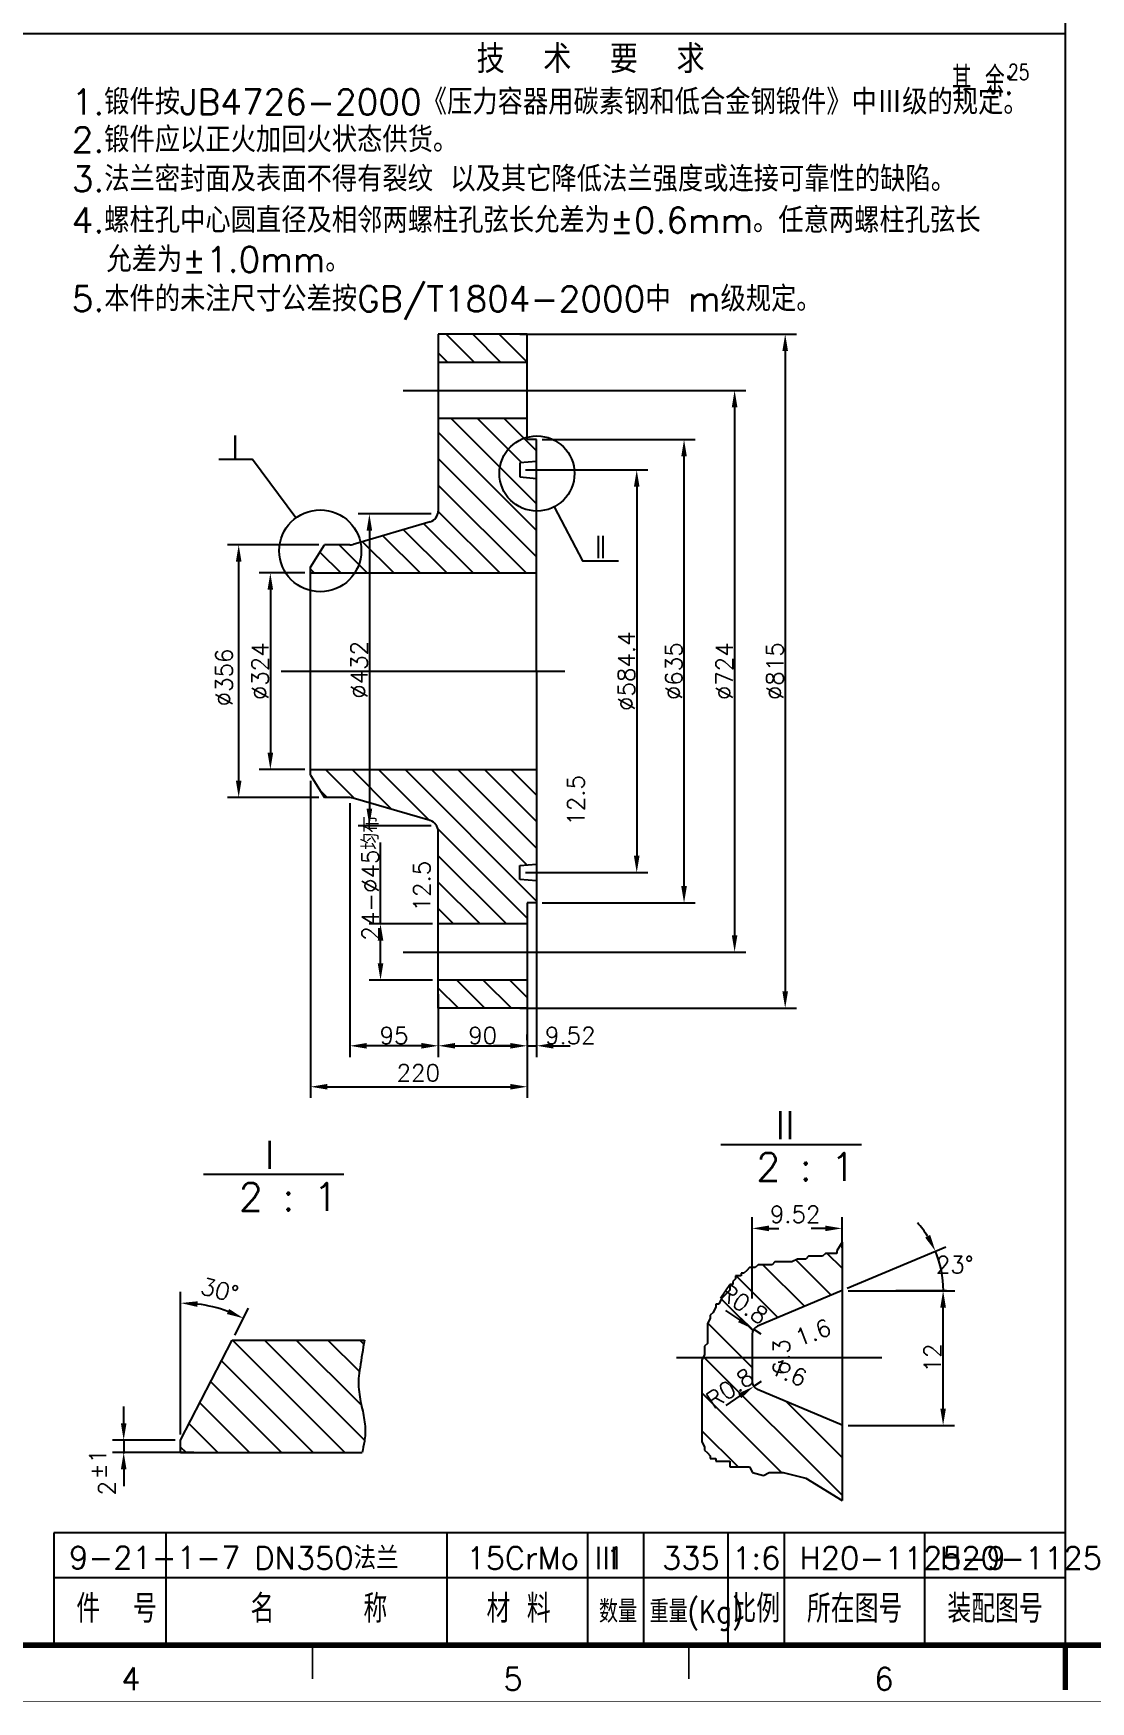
# Model space of a CAD drawing. Extents: x 49444 to 186655, y 41039 to 60167.
# Drawn here: x 177286 to 180108, y 47300 to 51755 of the extents above; entities that cross this region are included whole.
import ezdxf
from ezdxf.enums import TextEntityAlignment as Align

# ---------------------------------------------------------------- set-up
doc = ezdxf.new("R2010")
doc.units = 0
doc.header["$LTSCALE"] = 60
doc.header["$MEASUREMENT"] = 0
doc.header["$PDMODE"] = 3
doc.header["$PDSIZE"] = 0.001
doc.layers.get('0').update_dxf_attribs({"linetype": 'CONTINUOUS'})
doc.layers.get('DEFPOINTS').update_dxf_attribs({"linetype": 'CONTINUOUS'})
doc.styles.get("Standard").update_dxf_attribs({"font": 'txt_l', "bigfont": 'hztxt_l'})
doc.dimstyles.get("Standard").update_dxf_attribs({"dimtxt": 0.18, "dimasz": 0.18, "dimexe": 0.18, "dimexo": 0.0625, "dimgap": 0.09, "dimtad": 0, "dimtih": 1, "dimtoh": 1, "dimdec": 4, "dimzin": 0, "dimdsep": 46, "dimtxsty": 'Standard', "dimcen": 0.09, "dimadec": 0, "dimazin": 0, "dimtfac": 1, "dimtdec": 4, "dimtofl": 0, "dimtmove": 0, "dimatfit": 3, "dimfxl": 0, "dimtolj": 1, "dimtzin": 0, "dimarcsym": 0})
doc.dimstyles.new('STANDARD$0', dxfattribs={"dimtxt": 3, "dimasz": 3, "dimexe": 2, "dimexo": 1, "dimgap": 0.5, "dimtad": 1, "dimdec": 0, "dimzin": 0, "dimdsep": 46, "dimtxsty": 'Standard', "dimcen": 1, "dimclrd": 256, "dimclre": 256, "dimclrt": 256, "dimadec": 0, "dimazin": 0, "dimtfac": 1.5, "dimtdec": 3, "dimtix": 1, "dimtmove": 0, "dimatfit": 2, "dimfxl": 0, "dimtolj": 1, "dimarcsym": 0})

# ---------------------------------------------------------------- blocks, each defined once
blk = doc.blocks.new('*D501')
at = {"lineweight": -2}
for p, q in [((178010.1, 50314.3), (177888.2, 50314.3)), ((177918.2, 50269.3), (177918.2, 49834.3)), ((178010.1, 49789.3), (177888.2, 49789.3))]:
    blk.add_line(p, q, dxfattribs=at)
for points in [[(177910.7, 50269.3), (177925.7, 50269.3), (177918.2, 50314.3)], [(177910.7, 49834.3), (177925.7, 49834.3), (177918.2, 49789.3)]]:
    blk.add_solid(points)
at = {"layer": 'DEFPOINTS', "color": 0}
for p in [(178025.1, 50314.3), (177918.2, 49789.3), (178025.1, 49789.3)]:
    blk.add_point(p, dxfattribs=at)
at = {"insert": (177890.9, 50051.8), "char_height": 45, "attachment_point": 5, "rotation": 90}
blk.add_mtext('\\A1;%%C324', dxfattribs=at)
blk = doc.blocks.new('*D502')
at = {"lineweight": -2}
for p, q in [((178599, 50589.5), (178926.2, 50589.5)), ((178896.2, 50544.5), (178896.2, 49559)), ((178599, 49514), (178926.2, 49514))]:
    blk.add_line(p, q, dxfattribs=at)
for points in [[(178888.7, 50544.5), (178903.7, 50544.5), (178896.2, 50589.5)], [(178888.7, 49559), (178903.7, 49559), (178896.2, 49514)]]:
    blk.add_solid(points)
at = {"layer": 'DEFPOINTS', "color": 0}
for p in [(178584, 50589.5), (178584, 49514), (178896.2, 49514)]:
    blk.add_point(p, dxfattribs=at)
at = {"insert": (178868.8, 50051.8), "char_height": 45, "attachment_point": 5, "rotation": 90}
blk.add_mtext('\\A1;%%c584.4', dxfattribs=at)
blk = doc.blocks.new('*D503')
at = {"lineweight": -2}
for p, q in [((178643.9, 50670.5), (179052.5, 50670.5)), ((179022.5, 49478), (179022.5, 50625.5)), ((178643.9, 49433), (179052.5, 49433))]:
    blk.add_line(p, q, dxfattribs=at)
for points in [[(179015, 50625.5), (179030, 50625.5), (179022.5, 50670.5)], [(179015, 49478), (179030, 49478), (179022.5, 49433)]]:
    blk.add_solid(points)
at = {"layer": 'DEFPOINTS', "color": 0}
for p in [(178628.9, 50670.5), (179022.5, 50670.5), (178628.9, 49433)]:
    blk.add_point(p, dxfattribs=at)
at = {"insert": (178995.1, 50051.8), "char_height": 45, "attachment_point": 5, "rotation": 90}
blk.add_mtext('\\A1;%%C635', dxfattribs=at)
blk = doc.blocks.new('*D504')
at = {"lineweight": -2}
for p, q in [((178651.4, 50801.8), (179187.5, 50801.8)), ((179157.5, 50756.8), (179157.5, 49346.8)), ((178651.4, 49301.8), (179187.5, 49301.8))]:
    blk.add_line(p, q, dxfattribs=at)
for points in [[(179150, 50756.8), (179165, 50756.8), (179157.5, 50801.8)], [(179150, 49346.8), (179165, 49346.8), (179157.5, 49301.8)]]:
    blk.add_solid(points)
at = {"layer": 'DEFPOINTS', "color": 0}
for p in [(178636.4, 50801.8), (178636.4, 49301.8), (179157.5, 49301.8)]:
    blk.add_point(p, dxfattribs=at)
at = {"insert": (179130.1, 50051.8), "char_height": 45, "attachment_point": 5, "rotation": 90}
blk.add_mtext('\\A1;%%C724', dxfattribs=at)
blk = doc.blocks.new('*D505')
at = {"lineweight": -2}
for p, q in [((178583.9, 50951.8), (179322.5, 50951.8)), ((179292.5, 50906.8), (179292.5, 49196.8)), ((178583.9, 49151.8), (179322.5, 49151.8))]:
    blk.add_line(p, q, dxfattribs=at)
for points in [[(179285, 50906.8), (179300, 50906.8), (179292.5, 50951.8)], [(179285, 49196.8), (179300, 49196.8), (179292.5, 49151.8)]]:
    blk.add_solid(points)
at = {"layer": 'DEFPOINTS', "color": 0}
for p in [(178568.9, 50951.8), (178568.9, 49151.8), (179292.5, 49151.8)]:
    blk.add_point(p, dxfattribs=at)
at = {"insert": (179265.1, 50051.8), "char_height": 45, "attachment_point": 5, "rotation": 90}
blk.add_mtext('\\A1;%%C815', dxfattribs=at)
blk = doc.blocks.new('*D490')
at = {"color": 0, "lineweight": -2}
for p, q in [((179171, 48319.4), (179133.7, 48344.6)), ((179228.2, 48280.8), (179208.3, 48294.2))]:
    blk.add_line(p, q, dxfattribs=at)
at = {"color": 0}
blk.add_solid([(179175.2, 48325.6), (179166.8, 48313.2), (179208.3, 48294.2)], dxfattribs=at)
at = {"layer": 'DEFPOINTS', "color": 0}
for p in [(179208.3, 48294.2), (179228.2, 48280.8)]:
    blk.add_point(p, dxfattribs=at)
at = {"color": 0, "insert": (179182.5, 48361.6), "char_height": 45, "attachment_point": 5, "rotation": 325.964}
blk.add_mtext('\\A1;R0.8', dxfattribs=at)
blk = doc.blocks.new('*D491')
at = {"lineweight": -2}
for p, q in [((179204.2, 48376.6), (179204.2, 48593.7)), ((179444.2, 48511.6), (179444.2, 48593.7)), ((179249.2, 48563.7), (179275.8, 48563.7)), ((179399.2, 48563.7), (179362.1, 48563.7))]:
    blk.add_line(p, q, dxfattribs=at)
for points in [[(179249.2, 48571.2), (179249.2, 48556.2), (179204.2, 48563.7)], [(179399.2, 48571.2), (179399.2, 48556.2), (179444.2, 48563.7)]]:
    blk.add_solid(points)
at = {"layer": 'DEFPOINTS', "color": 0}
for p in [(179204.2, 48563.7), (179444.2, 48496.6), (179204.2, 48361.6)]:
    blk.add_point(p, dxfattribs=at)
at = {"insert": (179319, 48563.7), "char_height": 45, "attachment_point": 5}
blk.add_mtext('\\A1;9.52\\P ', dxfattribs=at)
blk = doc.blocks.new('*D492')
at = {"color": 0, "lineweight": -2}
for p, q in [((179228.2, 48154.8), (179208.3, 48141.4)), ((179171, 48116.2), (179133.7, 48091))]:
    blk.add_line(p, q, dxfattribs=at)
at = {"color": 0}
blk.add_solid([(179166.8, 48122.4), (179175.2, 48110), (179208.3, 48141.4)], dxfattribs=at)
at = {"layer": 'DEFPOINTS', "color": 0}
for p in [(179208.3, 48141.4), (179228.2, 48154.8)]:
    blk.add_point(p, dxfattribs=at)
at = {"color": 0, "insert": (179145, 48136.6), "char_height": 45, "attachment_point": 5, "rotation": 34.036}
blk.add_mtext('\\A1;R0.8', dxfattribs=at)
blk = doc.blocks.new('*D493')
at = {"lineweight": -2}
for p, q in [((179461, 48397.3), (179744, 48397.3)), ((179714, 48082.6), (179714, 48352.3)), ((179461, 48037.6), (179744, 48037.6))]:
    blk.add_line(p, q, dxfattribs=at)
for points in [[(179706.5, 48352.3), (179721.5, 48352.3), (179714, 48397.3)], [(179706.5, 48082.6), (179721.5, 48082.6), (179714, 48037.6)]]:
    blk.add_solid(points)
at = {"layer": 'DEFPOINTS', "color": 0}
for p in [(179446, 48397.3), (179714, 48397.3), (179446, 48037.6)]:
    blk.add_point(p, dxfattribs=at)
at = {"insert": (179685.4, 48217.8), "char_height": 45, "attachment_point": 5, "rotation": 90}
blk.add_mtext('\\A1;12', dxfattribs=at)
blk = doc.blocks.new('*D508')
at = {"lineweight": -2}
for p, q in [((178628.9, 49474.3), (178628.9, 49021.4)), ((178603.6, 49189.3), (178603.6, 49021.4)), ((178558.6, 49051.4), (178513.6, 49051.4)), ((178603.6, 49051.4), (178628.9, 49051.4)), ((178673.9, 49051.4), (178718.9, 49051.4))]:
    blk.add_line(p, q, dxfattribs=at)
for points in [[(178558.6, 49058.9), (178558.6, 49043.9), (178603.6, 49051.4)], [(178673.9, 49058.9), (178673.9, 49043.9), (178628.9, 49051.4)]]:
    blk.add_solid(points)
at = {"layer": 'DEFPOINTS', "color": 0}
for p in [(178628.9, 49489.3), (178603.6, 49204.3), (178628.9, 49051.4)]:
    blk.add_point(p, dxfattribs=at)
at = {"insert": (178718.9, 49078.8), "char_height": 45, "attachment_point": 5}
blk.add_mtext('\\A1;9.52', dxfattribs=at)
blk = doc.blocks.new('*D509')
at = {"lineweight": -2}
for p, q in [((178366.4, 49189.3), (178366.4, 49021.4)), ((178603.6, 49066.4), (178603.6, 49081.4)), ((178411.4, 49051.4), (178558.6, 49051.4))]:
    blk.add_line(p, q, dxfattribs=at)
for points in [[(178411.4, 49058.9), (178411.4, 49043.9), (178366.4, 49051.4)], [(178558.6, 49058.9), (178558.6, 49043.9), (178603.6, 49051.4)]]:
    blk.add_solid(points)
at = {"layer": 'DEFPOINTS', "color": 0}
for p in [(178366.4, 49204.3), (178603.6, 49051.4), (178603.6, 49051.4)]:
    blk.add_point(p, dxfattribs=at)
at = {"insert": (178485, 49078.8), "char_height": 45, "attachment_point": 5}
blk.add_mtext('\\A1;90', dxfattribs=at)
blk = doc.blocks.new('*D511')
at = {"lineweight": -2}
for p, q in [((178130.5, 49699.3), (178130.5, 49021.4)), ((178366.4, 49074.8), (178366.4, 49021.4)), ((178321.4, 49051.4), (178175.5, 49051.4))]:
    blk.add_line(p, q, dxfattribs=at)
for points in [[(178175.5, 49058.9), (178175.5, 49043.9), (178130.5, 49051.4)], [(178321.4, 49058.9), (178321.4, 49043.9), (178366.4, 49051.4)]]:
    blk.add_solid(points)
at = {"layer": 'DEFPOINTS', "color": 0}
for p in [(178130.5, 49714.3), (178366.4, 49089.8), (178130.5, 49051.4)]:
    blk.add_point(p, dxfattribs=at)
at = {"insert": (178248.5, 49078.8), "char_height": 45, "attachment_point": 5}
blk.add_mtext('\\A1;95', dxfattribs=at)
blk = doc.blocks.new('*D506')
at = {"lineweight": -2}
for p, q in [((178347.6, 50471.8), (178152.6, 50471.8)), ((178182.6, 50426.8), (178182.6, 49684.3)), ((178347.6, 49639.3), (178152.6, 49639.3))]:
    blk.add_line(p, q, dxfattribs=at)
for points in [[(178175.1, 50426.8), (178190.1, 50426.8), (178182.6, 50471.8)], [(178175.1, 49684.3), (178190.1, 49684.3), (178182.6, 49639.3)]]:
    blk.add_solid(points)
at = {"layer": 'DEFPOINTS', "color": 0}
for p in [(178362.6, 50471.8), (178182.6, 49639.3), (178362.6, 49639.3)]:
    blk.add_point(p, dxfattribs=at)
at = {"insert": (178155.2, 50055.5), "char_height": 45, "attachment_point": 5, "rotation": 90}
blk.add_mtext('\\A1;%%C432', dxfattribs=at)
blk = doc.blocks.new('*D512')
at = {"lineweight": -2}
for p, q in [((178351.4, 49376.8), (178182.3, 49376.8)), ((178212.3, 49271.8), (178212.3, 49331.8)), ((178351.4, 49226.8), (178182.3, 49226.8))]:
    blk.add_line(p, q, dxfattribs=at)
for points in [[(178204.8, 49331.8), (178219.8, 49331.8), (178212.3, 49376.8)], [(178204.8, 49271.8), (178219.8, 49271.8), (178212.3, 49226.8)]]:
    blk.add_solid(points)
at = {"layer": 'DEFPOINTS', "color": 0}
for p in [(178212.3, 49376.8), (178366.4, 49376.8), (178366.4, 49226.8)]:
    blk.add_point(p, dxfattribs=at)
at = {"insert": (178185.2, 49498.9), "char_height": 45, "attachment_point": 5, "rotation": 90}
blk.add_mtext('\\A1;24-%%c45均布', dxfattribs=at)
blk = doc.blocks.new('*X4')
at = {"color": 0}
for p, q in [((1770.92, 130.43), (1771.88, 131.4)), ((1770.92, 124.77), (1776.03, 129.89)), ((1770.92, 119.12), (1779.77, 127.97)), ((1770.92, 113.46), (1783.5, 126.04)), ((1770.92, 107.8), (1787.24, 124.12)), ((1770.92, 102.15), (1790.92, 122.15)), ((1773.09, 98.66), (1790.92, 116.49)), ((1779.32, 99.23), (1790.92, 110.83)), ((1785.32, 99.58), (1790.92, 105.18)), ((1790.2, 98.8), (1790.92, 99.52))]:
    blk.add_line(p, q, dxfattribs=at)
blk = doc.blocks.new('*D488')
at = {"lineweight": -2}
for p, q in [((177526.8, 48043.1), (177526.8, 48088.1)), ((177663.7, 47998.1), (177496.8, 47998.1)), ((177526.8, 47998.1), (177526.8, 47965.2)), ((177714.4, 47965.2), (177496.8, 47965.2)), ((177526.8, 47920.2), (177526.8, 47875.2))]:
    blk.add_line(p, q, dxfattribs=at)
for points in [[(177519.3, 48043.1), (177534.3, 48043.1), (177526.8, 47998.1)], [(177519.3, 47920.2), (177534.3, 47920.2), (177526.8, 47965.2)]]:
    blk.add_solid(points)
at = {"layer": 'DEFPOINTS', "color": 0}
for p in [(177678.7, 47998.1), (177526.8, 47965.2), (177729.4, 47965.2)]:
    blk.add_point(p, dxfattribs=at)
at = {"insert": (177481.8, 47869.7), "char_height": 45, "attachment_point": 5, "rotation": 90}
blk.add_mtext('\\A1;2', dxfattribs=at)
blk = doc.blocks.new('*D489')
at = {"color": 0, "lineweight": -2}
for p, q in [((177678.7, 48013.1), (177678.7, 48394.3)), ((177823.1, 48278.6), (177860, 48350.3))]:
    blk.add_line(p, q, dxfattribs=at)
blk.add_arc((177678.7, 47998.1), 366.2, 69.809, 82.9551, dxfattribs=at)
at = {"color": 0}
for points in [[(177723.2, 48354), (177724.1, 48369), (177678.7, 48364.3)], [(177808.1, 48348.6), (177802.1, 48334.9), (177846.3, 48323.7)]]:
    blk.add_solid(points, dxfattribs=at)
at = {"layer": 'DEFPOINTS', "color": 0}
for p in [(177736.5, 48359.7), (177816.2, 48265.3), (177678.7, 47998.1), (177678.7, 47998.1), (177678.7, 47965.2)]:
    blk.add_point(p, dxfattribs=at)
at = {"color": 0, "insert": (177783, 48398.5), "char_height": 45, "attachment_point": 5, "rotation": 345.3994}
blk.add_mtext('\\A1;30%%d', dxfattribs=at)
blk = doc.blocks.new('*D510')
at = {"lineweight": -2}
for p, q in [((178025.1, 49758.8), (178025.1, 48912)), ((178603.6, 49174.3), (178603.6, 48912)), ((178070.1, 48942), (178558.6, 48942))]:
    blk.add_line(p, q, dxfattribs=at)
for points in [[(178070.1, 48949.5), (178070.1, 48934.5), (178025.1, 48942)], [(178558.6, 48949.5), (178558.6, 48934.5), (178603.6, 48942)]]:
    blk.add_solid(points)
at = {"layer": 'DEFPOINTS', "color": 0}
for p in [(178025.1, 49773.8), (178603.6, 49189.3), (178603.6, 48942)]:
    blk.add_point(p, dxfattribs=at)
at = {"insert": (178313.2, 48979.2), "char_height": 45, "attachment_point": 5}
blk.add_mtext('\\A1;220', dxfattribs=at)
blk = doc.blocks.new('*D507')
at = {"lineweight": -2}
for p, q in [((178047.9, 50389.3), (177803.7, 50389.3)), ((177833.7, 49759.3), (177833.7, 50344.3)), ((178047.9, 49714.3), (177803.7, 49714.3))]:
    blk.add_line(p, q, dxfattribs=at)
for points in [[(177826.2, 50344.3), (177841.2, 50344.3), (177833.7, 50389.3)], [(177826.2, 49759.3), (177841.2, 49759.3), (177833.7, 49714.3)]]:
    blk.add_solid(points)
at = {"layer": 'DEFPOINTS', "color": 0}
for p in [(177833.7, 50389.3), (178062.9, 50389.3), (178062.9, 49714.3)]:
    blk.add_point(p, dxfattribs=at)
at = {"insert": (177794.7, 50035.2), "char_height": 45, "attachment_point": 5, "rotation": 90}
blk.add_mtext('\\A1;%%c356', dxfattribs=at)

msp = doc.modelspace()

# ---------------------------------------------------------------- hatches: boundary and pattern name
h = msp.add_hatch()
h.set_pattern_fill('ANSI31', color=256, scale=400, angle=90, style=0)
h.set_pattern_definition([(135, (33587.54, -611.444), (-35.355339, -35.355339), [])])
h.paths.add_polyline_path([(178603.595924, 50676.758989), (178603.595924, 50726.766103), (178366.359425, 50726.766103), (178366.359425, 50479.600735, -0.3329543831), (178344.798711, 50450.812222), (178158.460848, 50396.187706, -0.0523928124), (178160.849727, 50373.452519, -0.1439186924), (178143.453339, 50314.266103), (178628.859425, 50314.266103), (178628.859425, 50479.693405, -0.4112753615), (178529.580166, 50579.974672, -0.3385487669)])
h.paths.add_polyline_path([(178584.016935, 50571.041415), (178584.016935, 50608.043243), (178628.859425, 50611.960809), (178628.859425, 50670.516103), (178603.595924, 50670.516103), (178603.595924, 50676.758989, 0.3385487669), (178529.580166, 50579.974672, 0.4112753615), (178628.859425, 50479.693405), (178628.859425, 50566.732555)], flags=17)
h.paths.add_polyline_path([(178603.595924, 50951.766103), (178366.359425, 50951.766103), (178366.359425, 50876.766103), (178603.595924, 50876.766103)])
h.paths.add_polyline_path([(178160.849727, 50373.452519, 0.0523928124), (178158.460848, 50396.187706), (178138.982216, 50390.47759, -0.0714106369), (178130.54293, 50389.266103), (178062.918643, 50389.266103), (178025.110748, 50329.706915), (178025.110748, 50314.266103), (178143.453339, 50314.266103, 0.1439186924)])
h.paths.add_polyline_path([(178628.859425, 49789.266103), (178025.110748, 49789.266103), (178025.110748, 49773.82529), (178062.918643, 49714.266103), (178130.54293, 49714.266103, -0.0714106369), (178138.982216, 49713.054615), (178344.798711, 49652.719983, -0.3329543831), (178366.359425, 49623.93147), (178366.359425, 49376.766103), (178603.595924, 49376.766103), (178603.595924, 49433.016103), (178628.859425, 49433.016103), (178628.859425, 49491.571396), (178584.016935, 49495.488962), (178584.016935, 49532.49079), (178628.859425, 49536.79965)])
h.paths.add_polyline_path([(178603.595924, 49226.766103), (178366.359425, 49226.766103), (178366.359425, 49151.766103), (178603.595924, 49151.766103)])
h = msp.add_hatch()
h.set_pattern_fill('ANSI31', color=256, scale=22.5, style=0)
h.set_pattern_definition([(135, (147194.97, 26656.56), (50.51394, 50.51394), [])])
h.paths.add_polyline_path([(179257.47072, 48466.562549), (179264.97072, 48474.062549), (179309.97072, 48474.062549), (179324.97072, 48481.562549), (179347.47072, 48481.562549), (179354.97072, 48489.062549), (179392.47072, 48489.062549), (179399.97072, 48496.562549), (179429.97072, 48496.562549), (179429.97072, 48504.062549), (179444.205524, 48526.562549), (179444.205524, 48397.816934), (179218.889274, 48302.91236, 0.3017220285), (179204.205524, 48280.794325), (179204.205524, 48217.816934), (179073.097912, 48217.816934), (179077.47072, 48226.562549), (179077.47072, 48249.062549), (179084.97072, 48256.562549), (179084.97072, 48309.062549), (179092.47072, 48324.062549), (179092.47072, 48331.562549), (179099.97072, 48339.062549), (179107.47072, 48354.062549), (179107.47072, 48361.562549), (179114.97072, 48361.562549), (179122.47072, 48376.562549), (179137.47072, 48391.562549), (179144.97072, 48399.062549), (179144.97072, 48414.062549), (179152.47072, 48414.062549), (179152.47072, 48421.562549), (179159.97072, 48429.062549), (179159.97072, 48436.562549), (179174.97072, 48436.562549), (179174.97072, 48444.062549), (179182.47072, 48444.062549), (179189.97072, 48451.562549), (179197.47072, 48459.062549), (179212.47072, 48459.062549), (179219.97072, 48466.562549)])
h.paths.add_polyline_path([(179444.205524, 48037.816934), (179444.205524, 47836.562549), (179347.47072, 47896.562549), (179287.47072, 47911.562549), (179249.97072, 47911.562549), (179234.97072, 47904.062549), (179204.97072, 47911.562549), (179197.47072, 47926.562549), (179144.97072, 47926.562549), (179144.97072, 47941.562549), (179107.47072, 47941.562549), (179107.47072, 47949.062549), (179092.47072, 47949.062549), (179092.47072, 47956.562549), (179084.97072, 47964.062549), (179077.47072, 47971.562549), (179077.47072, 47979.062549), (179069.97072, 47994.062549), (179069.97072, 48211.562549), (179073.097912, 48217.816934), (179204.205524, 48217.816934), (179204.205524, 48155.694511, 0.3008445381), (179218.818149, 48133.606569)])
h.paths.add_polyline_path([(179247.066866, 48362.732646), (179159.433326, 48421.922385), (179117.874573, 48360.392453), (179205.508113, 48301.202714)], flags=24)
h.paths.add_polyline_path([(179168.008113, 48196.922385), (179080.374573, 48137.732646), (179121.933326, 48076.202714), (179209.566866, 48135.392453)], flags=24)

# ---------------------------------------------------------------- linework, layer by layer
for p, q in [((180040.313802, 47450.463632), (180040.313802, 56060.463632)), ((180040.313802, 47450.463632), (180040.313802, 56060.463632)), ((173995.313802, 51755.463632), (180040.313802, 51755.463632)), ((177340.313802, 51755.463632), (180040.313802, 51755.463632)), ((177347.813802, 51755.463632), (180040.313802, 51755.463632)), ((178366.359425, 50951.766103), (178366.359425, 50479.600735)), ((178603.595924, 50951.766103), (178366.359425, 50951.766103)), ((178603.595924, 50670.516103), (178603.595924, 50951.766103)), ((178603.595924, 50876.766103), (178366.359425, 50876.766103)), ((178272.609425, 50801.766103), (178685.109425, 50801.766103)), ((178603.595924, 50726.766103), (178366.359425, 50726.766103)), ((178628.859425, 50670.516103), (178603.595924, 50670.516103)), ((178628.859425, 50051.766103), (178628.859425, 50670.516103)), ((178628.859425, 50611.960809), (178584.016935, 50608.043243)), ((178584.016935, 50608.043243), (178584.016935, 50571.041415)), ((178584.016935, 50571.041415), (178628.859425, 50566.732555)), ((178344.798711, 50450.812222), (178138.982216, 50390.47759)), ((178025.110748, 50329.706915), (178062.918643, 50389.266103)), ((178130.54293, 50389.266103), (178062.918643, 50389.266103)), ((178025.110748, 49773.82529), (178025.110748, 50329.706915)), ((178025.110748, 50314.266103), (178628.859425, 50314.266103)), ((177947.318778, 50051.766103), (178703.859425, 50051.766103)), ((178628.859425, 50051.766103), (178628.859425, 49856.766103)), ((178628.859425, 49856.766103), (178628.859425, 49433.016103)), ((178025.110748, 49789.266103), (178628.859425, 49789.266103)), ((178025.110748, 49773.82529), (178062.918643, 49714.266103)), ((178130.54293, 49714.266103), (178062.918643, 49714.266103)), ((178344.798711, 49652.719983), (178138.982216, 49713.054615)), ((178212.25404, 49376.766103), (178212.25404, 49594.675287)), ((178366.359425, 49151.766103), (178366.359425, 49623.93147)), ((178584.016935, 49532.49079), (178628.859425, 49536.79965)), ((178584.016935, 49495.488962), (178584.016935, 49532.49079)), ((178628.859425, 49491.571396), (178584.016935, 49495.488962)), ((178603.595924, 49433.016103), (178603.595924, 49151.766103)), ((178628.859425, 49433.016103), (178603.595924, 49433.016103)), ((178603.595924, 49376.766103), (178366.359425, 49376.766103)), ((178272.609425, 49301.766103), (178685.109425, 49301.766103)), ((178603.595924, 49226.766103), (178366.359425, 49226.766103)), ((178603.595924, 49151.766103), (178366.359425, 49151.766103)), ((179120.838341, 48787.601501), (179495.838341, 48787.601501)), ((177739.776363, 48708.107014), (178114.776363, 48708.107014)), ((179444.205524, 48526.562549), (179429.97072, 48504.062549)), ((179444.205524, 48526.562549), (179444.205524, 47836.562549)), ((179324.97072, 48481.562549), (179309.97072, 48474.062549)), ((179347.47072, 48481.562549), (179324.97072, 48481.562549)), ((179354.97072, 48489.062549), (179347.47072, 48481.562549)), ((179392.47072, 48489.062549), (179354.97072, 48489.062549)), ((179399.97072, 48496.562549), (179392.47072, 48489.062549)), ((179429.97072, 48496.562549), (179399.97072, 48496.562549)), ((179429.97072, 48504.062549), (179429.97072, 48496.562549)), ((179458.029296, 48403.639591), (179721.258504, 48514.513333)), ((179159.97072, 48436.562549), (179159.97072, 48429.062549)), ((179174.97072, 48436.562549), (179159.97072, 48436.562549)), ((179174.97072, 48444.062549), (179174.97072, 48436.562549)), ((179182.47072, 48444.062549), (179174.97072, 48444.062549)), ((179189.97072, 48451.562549), (179182.47072, 48444.062549)), ((179197.47072, 48459.062549), (179189.97072, 48451.562549)), ((179212.47072, 48459.062549), (179197.47072, 48459.062549)), ((179219.97072, 48466.562549), (179212.47072, 48459.062549)), ((179257.47072, 48466.562549), (179219.97072, 48466.562549)), ((179264.97072, 48474.062549), (179257.47072, 48466.562549)), ((179309.97072, 48474.062549), (179264.97072, 48474.062549)), ((179137.47072, 48391.562549), (179122.47072, 48376.562549)), ((179144.97072, 48399.062549), (179137.47072, 48391.562549)), ((179144.97072, 48414.062549), (179144.97072, 48399.062549)), ((179152.47072, 48414.062549), (179144.97072, 48414.062549)), ((179159.97072, 48429.062549), (179152.47072, 48421.562549)), ((179152.47072, 48421.562549), (179152.47072, 48414.062549)), ((179444.205524, 48397.816934), (179218.889274, 48302.91236)), ((179474.97072, 48397.274941), (179744.941696, 48397.274941)), ((179722.95114, 48397.274941), (179587.95114, 48397.274941)), ((179107.47072, 48354.062549), (179099.97072, 48339.062549)), ((179107.47072, 48361.562549), (179107.47072, 48354.062549)), ((179114.97072, 48361.562549), (179107.47072, 48361.562549)), ((179122.47072, 48376.562549), (179114.97072, 48361.562549)), ((179092.47072, 48324.062549), (179084.97072, 48309.062549)), ((179084.97072, 48309.062549), (179084.97072, 48256.562549)), ((179099.97072, 48339.062549), (179092.47072, 48331.562549)), ((179092.47072, 48331.562549), (179092.47072, 48324.062549)), ((179084.97072, 48256.562549), (179077.47072, 48249.062549)), ((179204.205524, 48280.794325), (179204.205524, 48155.694511)), ((179550.258187, 48217.816934), (179002.47072, 48217.816934)), ((179077.47072, 48226.562549), (179069.97072, 48211.562549)), ((179069.97072, 48211.562549), (179069.97072, 47994.062549)), ((179077.47072, 48249.062549), (179077.47072, 48226.562549)), ((179444.205524, 48037.816934), (179218.818149, 48133.606569)), ((177526.938997, 47998.062029), (177526.938997, 47962.174488)), ((179069.97072, 47994.062549), (179077.47072, 47979.062549)), ((179077.47072, 47979.062549), (179077.47072, 47971.562549)), ((179077.47072, 47971.562549), (179084.97072, 47964.062549)), ((179084.97072, 47964.062549), (179092.47072, 47956.562549)), ((179092.47072, 47956.562549), (179092.47072, 47949.062549)), ((179092.47072, 47949.062549), (179107.47072, 47949.062549)), ((179107.47072, 47949.062549), (179107.47072, 47941.562549)), ((179107.47072, 47941.562549), (179144.97072, 47941.562549)), ((179144.97072, 47941.562549), (179144.97072, 47926.562549)), ((179144.97072, 47926.562549), (179197.47072, 47926.562549)), ((179197.47072, 47926.562549), (179204.97072, 47911.562549)), ((179204.97072, 47911.562549), (179234.97072, 47904.062549)), ((179234.97072, 47904.062549), (179249.97072, 47911.562549)), ((179249.97072, 47911.562549), (179287.47072, 47911.562549)), ((179287.47072, 47911.562549), (179347.47072, 47896.562549)), ((179347.47072, 47896.562549), (179444.205524, 47836.562549))]:
    msp.add_line(p, q)
at = {"const_width": 1.5}
msp.add_lwpolyline([(173620.313802, 47300.463632), (186235.313802, 47300.463632), (186235.313802, 56210.463632), (173620.313802, 56210.463632), (173620.313802, 47300.463632, 1.9635677679)], format="xyb", dxfattribs=at)
for points, const_width in [([(173995.313802, 47450.463632), (186085.313802, 47450.463632), (186085.313802, 56060.463632), (173995.313802, 56060.463632), (173995.313802, 47450.463632)], 15), ([(180040.313802, 47330.463632), (180040.313802, 47450.463632)], 15), ([(178030.313802, 47360.463632), (178030.313802, 47450.463632)], 4.5), ([(179035.313802, 47360.463632), (179035.313802, 47450.463632)], 4.5)]:
    msp.add_lwpolyline(points, dxfattribs=dict(const_width=const_width))
for points in [[(177986.372585, 50461.354011), (177870.984442, 50617.166307), (177780.984442, 50617.166307)], [(178676.059586, 50490.960379), (178751.144699, 50346.271049), (178847.147804, 50346.271049)], [(177678.701818, 47998.062024), (177816.232798, 48265.256469)], [(177816.232798, 48265.256469), (178169.767813, 48265.256469)], [(177678.701818, 47965.208604), (177678.701818, 47998.062024)], [(177678.701818, 47965.208604), (178163.030758, 47965.208604)], [(180040.313808, 47750.463632), (177340.313808, 47750.463632)], [(177340.313808, 47750.463632), (177340.313808, 47450.463632)], [(177640.313808, 47450.463632), (177640.313808, 47750.463632)], [(178390.313808, 47450.463632), (178390.313808, 47750.463632)], [(178765.313808, 47450.463632), (178765.313808, 47750.463632)], [(178915.313808, 47450.463632), (178915.313808, 47750.463632)], [(179140.313808, 47450.463632), (179140.313808, 47750.463632)], [(179290.313808, 47450.463632), (179290.313808, 47750.463632)], [(179665.313808, 47450.463632), (179665.313808, 47750.463632)], [(180040.313808, 47630.463632), (177340.313808, 47630.463632)]]:
    msp.add_lwpolyline(points)
msp.add_lwpolyline([(178169.767828, 48265.256466, 0.018171565), (178157.815827, 48191.828174, 0.0760909178), (178154.498793, 48133.582461, 0.0370838673), (178163.381885, 48081.563636, -0.0415237699), (178170.905583, 48035.022164, -0.0606294752), (178169.121269, 47994.348832, -0.0205472304), (178163.030765, 47965.208597)], format="xyb")
for centre, radius in [((178629.866489, 50579.974672), 100.286323), ((178051.468793, 50373.452519), 109.380933)]:
    msp.add_circle(centre, radius)
for centre, radius, start, end in [((178336.359425, 50479.600735), 30, 286.338377679, 0), ((178130.54293, 50419.266103), 30, 270, 286.338377679), ((178130.54293, 49684.266103), 30, 73.661622321, 90), ((178336.359425, 49623.93147), 30, 0, 73.661622321), ((179442.91876, 48397.274941), 272.022936, 32.330244653, 41.819367679), ((179442.91876, 48397.274941), 272.022936, 0, 22.841121628), ((179228.205524, 48280.794325), 24, 112.841121628, 180), ((179228.205524, 48155.694511), 24, 180, 246.974507992)]:
    msp.add_arc(centre, radius, start, end)
msp.add_solid([(179679.419999, 48546.225448), (179666.125209, 48539.279329), (179693.61096, 48502.868019)])

# ---------------------------------------------------------------- block references
at = {"xscale": 15, "yscale": 15, "zscale": 15, "rotation": 90}
msp.add_blockref('*X4', (179649.628385, 21401.446971), dxfattribs=at)

# ---------------------------------------------------------------- texts
for s, height, p in [('                  技  术  要  求  ', 75, (177462.630586, 51649.352804)), ('1.锻件按JB4726-2000《压力容器用碳素钢和低合金钢锻件》中Ⅲ级的规定。', 67.5, (177387.951021, 51538.656444)), ('2.锻件应以正火加回火状态供货。  ', 67.5, (177387.951021, 51437.837722)), ('3.法兰密封面及表面不得有裂纹 以及其它降低法兰强度或连接可靠性的缺陷。', 67.5, (177387.951021, 51332.837722)), ('4.螺柱孔中心圆直径及相邻两螺柱孔弦长允差为±0.6mm。任意两螺柱孔弦长', 67.5, (177387.951021, 51222.660683)), ('  允差为±1.0mm。', 67.5, (177387.951021, 51117.660683)), ('5.本件的未注尺寸公差按GB/T1804-2000中 m级规定。', 67.5, (177387.951021, 51012.660683)), ('II', 75, (179266.640605, 48801.91495)), ('I', 75, (177903.105913, 48722.420462)), ('2 : 1', 75, (179215.182098, 48690.28498)), ('2 : 1', 75, (177834.120119, 48610.790493)), ('9-21-1-7', 60, (177380.588842, 47654.317031)), ('DN350法兰', 60, (177875.646405, 47653.16953)), ('15CrMo III', 60, (178441.431554, 47653.16953)), ('1', 60, (178813.557487, 47653.16953)), ('335', 60, (178963.557487, 47653.16953)), ('1:6', 60, (179151.057487, 47653.16953)), ('H20-1125-9', 60, (179331.057487, 47653.16953)), ('H20-1125-9', 60, (179706.057487, 47653.16953)), ('4', 60, (177520.313802, 47330.463632)), ('5', 60, (178540.313802, 47330.463632)), ('6', 60, (179530.313802, 47330.463632))]:
    msp.add_text(s, height=height).set_placement(p)
for s, height, width, p in [('其 余:', 75, 0.7, (179737.342508, 51591.790894)), ('件  号', 75, 0.85, (177400.313802, 47510.463638)), ('名     称', 75, 0.85, (177865.313802, 47510.463638)), ('材 料', 75, 0.85, (178495.313802, 47510.463638)), ('比例', 75, 0.85, (179151.623053, 47510.463638)), ('所在图号', 75, 0.85, (179350.313802, 47510.463638)), ('装配图号', 75, 0.85, (179725.313802, 47510.463638)), ('数量', 60, 0.85, (178795.313802, 47510.463638)), ('重量(Kg)', 60, 0.85, (178930.313802, 47510.463638))]:
    msp.add_text(s, height=height, dxfattribs=dict(width=width)).set_placement(p)
at = {"width": 0.8}
msp.add_text('25 ', height=42, dxfattribs=at).set_placement((179967.716192, 51631.02162), align=Align.RIGHT)
msp.add_text('I', height=60).set_placement((177824.267677, 50620.989275), align=Align.CENTER)
at = {"width": 0.6}
msp.add_text('II', height=60, dxfattribs=at).set_placement((178799.277231, 50353.682304), align=Align.CENTER)
for s, rotation, p in [('12.5', 90, (178756.387894, 49774.360625)), ('12.5', 90, (178344.938593, 49545.413006)), ('1.6', 20.168173446, (179419.761133, 48281.26709)), ('6.3', 90.00000002, (179305.095123, 48267.642603)), ('1.6', 337.000000005, (179337.966529, 48139.346461))]:
    msp.add_text(s, height=45, rotation=rotation).set_placement(p, align=Align.RIGHT)
msp.add_text('±1', height=45, rotation=90).set_placement((177480.050165, 47893.680891))
at = {"insert": (179744.97072, 48466.562549), "char_height": 45, "attachment_point": 5}
msp.add_mtext('\\A1;23%%d', dxfattribs=at)

# ---------------------------------------------------------------- dimensions: what is measured, and where the dimension line sits
for base, p1, p2, angle, text, picture, middle in [((179292.480719, 49151.766103), (178568.859425, 50951.766103), (178568.859425, 49151.766103), 90, '%%C815', '*D505', (179265.105719, 50051.766103)), ((179157.480719, 49301.766103), (178636.359425, 50801.766103), (178636.359425, 49301.766103), 90, '%%C724', '*D504', (179130.105719, 50051.766103)), ((179022.480719, 50670.516103), (178628.859425, 49433.016103), (178628.859425, 50670.516103), 90, '%%C635', '*D503', (178995.105719, 50051.766103)), ((178896.18482, 49513.989876), (178584.016935, 50589.542329), (178584.016935, 49513.989876), 90, '%%c584.4', '*D502', (178868.80982, 50051.766103)), ((178182.609425, 49639.266103), (178362.609425, 50471.766103), (178362.609425, 49639.266103), 90, '%%C432', '*D506', (178155.234425, 50055.516103)), ((177918.229205, 49789.266103), (178025.110748, 50314.266103), (178025.110748, 49789.266103), 90, '%%C324', '*D501', (177890.854205, 50051.766103)), ((178130.54293, 49051.408564), (178366.359425, 49089.756885), (178130.54293, 49714.266103), 180, '95', '*D511', (178248.451177, 49078.783564))]:
    dim = msp.add_linear_dim(base=base, p1=p1, p2=p2, angle=angle, text=text, dimstyle='STANDARD$0', override={"dimscale": 15, "dimgap": 0.1, "dimcen": 3, "dimtdec": 0, "dimtmove": 2, "dimatfit": 3})
    dim.commit()
    dim.dimension.update_dxf_attribs({"geometry": picture, "text_midpoint": middle})
for base, p1, p2, angle, text, picture, middle in [((177833.720156, 50389.266103), (178062.918643, 49714.266103), (178062.918643, 50389.266103), 90, '%%c356', '*D507', (177794.732293, 50035.234104)), ((178212.25404, 49376.766103), (178366.359425, 49226.766103), (178366.359425, 49376.766103), 90, '24-%%c45均布', '*D512', (178185.152881, 49498.862643)), ((179204.205524, 48563.749667), (179444.205524, 48496.562549), (179204.205524, 48361.562549), 180, '9.52\\P ', '*D491', (179318.950322, 48563.749667)), ((179713.978662, 48397.274941), (179445.974834, 48037.619438), (179445.974834, 48397.274941), 90, '12', '*D493', (179685.397464, 48217.816934)), ((177526.782309, 47965.208597), (177678.701823, 47998.062029), (177729.400545, 47965.208597), 90, '2', '*D488', (177481.782309, 47869.739601))]:
    dim = msp.add_linear_dim(base=base, p1=p1, p2=p2, angle=angle, text=text, dimstyle='STANDARD$0', override={"dimscale": 15, "dimgap": 0.1, "dimcen": 3, "dimtdec": 0, "dimtmove": 2, "dimatfit": 3})
    dim.commit()
    dim.dimension.update_dxf_attribs({"geometry": picture, "text_midpoint": middle, "dimtype": 160})
for base, p1, p2, text, picture, middle in [((178603.595924, 48942.011817), (178025.110748, 49773.82529), (178603.595924, 49189.266103), '220', '*D510', (178313.162707, 48979.158083)), ((178628.859425, 49051.408564), (178603.595924, 49204.266103), (178628.859425, 49489.266103), '9.52', '*D508', (178718.859425, 49078.783564))]:
    dim = msp.add_linear_dim(base=base, p1=p1, p2=p2, text=text, dimstyle='STANDARD$0', override={"dimscale": 15, "dimgap": 0.1, "dimcen": 3, "dimtdec": 0, "dimtmove": 2, "dimatfit": 3})
    dim.commit()
    dim.dimension.update_dxf_attribs({"geometry": picture, "text_midpoint": middle, "dimtype": 160})
dim = msp.add_linear_dim(base=(178603.595924, 49051.408564), p1=(178366.359425, 49204.266103), p2=(178603.595924, 49051.408564), text='90', dimstyle='STANDARD$0', override={"dimscale": 15, "dimgap": 0.1, "dimcen": 3, "dimtdec": 0, "dimtmove": 2, "dimatfit": 3})
dim.commit()
dim.dimension.update_dxf_attribs({"geometry": '*D509', "text_midpoint": (178484.977675, 49078.783564)})
dim = msp.add_angular_dim_2l(base=(177736.486715, 48359.688681), line1=((177678.701823, 47998.062029), (177816.232803, 48265.256466)), line2=((177678.701823, 47965.208597), (177678.701823, 47998.062029)), text='30%%d', dimstyle='Standard', override={"dimscale": 15, "dimtxt": 3, "dimasz": 3, "dimexe": 2, "dimexo": 1, "dimgap": 0.1, "dimtad": 1, "dimtih": 0, "dimtoh": 0, "dimdec": 0, "dimcen": 3, "dimtdec": 0, "dimtofl": 1, "dimtmove": 2})
dim.commit()
dim.dimension.update_dxf_attribs({"geometry": '*D489', "text_midpoint": (177783.002982, 48398.463549), "dimtype": 162})
for center, mpoint, picture, middle in [((179228.205524, 48280.794325), (179208.317061, 48294.227457), '*D490', (179182.47072, 48361.562549)), ((179228.205524, 48154.839543), (179208.317061, 48141.406411), '*D492', (179144.97072, 48136.562549))]:
    dim = msp.add_radius_dim(center=center, mpoint=mpoint, text='R0.8', dimstyle='Standard', override={"dimscale": 15, "dimtxt": 3, "dimasz": 3, "dimexe": 2, "dimexo": 1, "dimgap": 0.1, "dimtad": 1, "dimtih": 0, "dimtoh": 0, "dimdec": 0, "dimcen": 3, "dimtdec": 0, "dimtofl": 1, "dimtmove": 2})
    dim.commit()
    dim.dimension.update_dxf_attribs({"geometry": picture, "text_midpoint": middle, "dimtype": 164})

doc.saveas('drawing.dxf')
